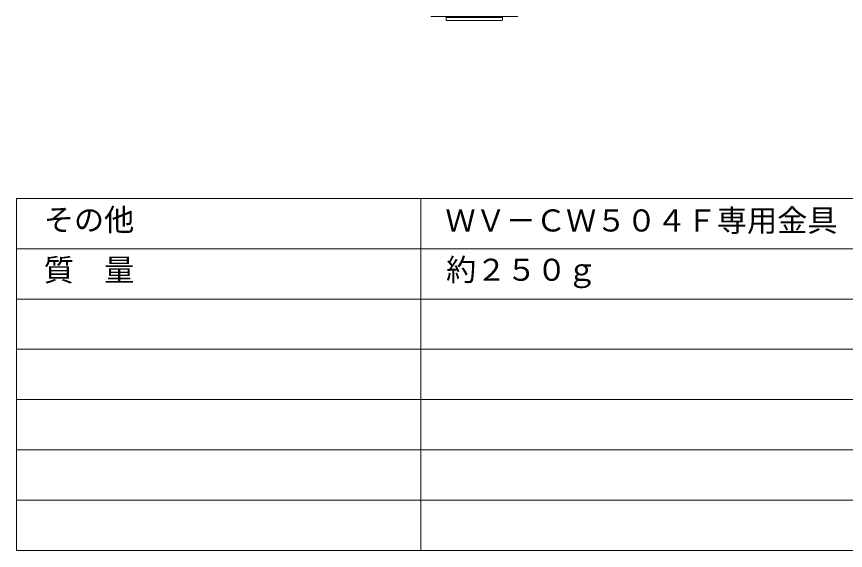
# Model space of a CAD drawing. Units: millimetres, scale not verified. Extents: x -63 to 62, y -56 to 57.
# Drawn here: x -62.5 to 19.9, y -56.5 to -3.4 of the extents above; entities that cross this region are included whole.
import ezdxf
from ezdxf.enums import TextEntityAlignment as Align

# ---------------------------------------------------------------- set-up
doc = ezdxf.new("R2010")
doc.units = ezdxf.units.MM
doc.header["$LTSCALE"] = 0.125
doc.layers.add('0-1_WAKU', color=1, linetype='Continuous', lineweight=18)
doc.layers.add('0-5_GAIKEI', color=1, linetype='Continuous', lineweight=18)
doc.layers.add('0-3_MOJI1', color=7, linetype='Continuous')
doc.styles.add('ＭＳ ゴシック', font='')
doc.styles.get('ＭＳ ゴシック').set_extended_font_data('MS Gothic')

msp = doc.modelspace()

# ---------------------------------------------------------------- linework, layer by layer
at = {"layer": '0-1_WAKU', "color": 4}
for p, q in [((62.4767, -21.4982), (-62.5233, -21.4982)), ((-62.5233, -21.4982), (-62.5233, -56.4982)), ((-22.3177, -56.4982), (-22.3177, -21.4982)), ((-62.5233, -56.4982), (62.4767, -56.4982))]:
    msp.add_line(p, q, dxfattribs=at)
at = {"layer": '0-1_WAKU'}
for p, q in [((62.4767, -26.4982), (-62.5233, -26.4982)), ((62.4767, -31.4982), (-62.5233, -31.4982)), ((62.4767, -36.4982), (-62.5233, -36.4982)), ((62.4767, -41.4982), (-62.5233, -41.4982)), ((62.4767, -46.4982), (-62.5233, -46.4982)), ((62.4767, -51.4982), (-62.5233, -51.4982))]:
    msp.add_line(p, q, dxfattribs=at)
at = {"layer": '0-5_GAIKEI', "color": 7}
msp.add_line((-12.693, -3.4041), (-21.3403, -3.4041), dxfattribs=at)
at = {"layer": '0-5_GAIKEI'}
for p, q in [((-19.8167, -3.4041), (-19.8167, -3.5041)), ((-14.2167, -3.5041), (-19.8167, -3.5041)), ((-19.8167, -3.5641), (-19.8167, -3.7441)), ((-14.2767, -3.8041), (-19.7567, -3.8041)), ((-14.2167, -3.4041), (-14.2167, -3.5041)), ((-14.2167, -3.5641), (-14.2167, -3.7441))]:
    msp.add_line(p, q, dxfattribs=at)
for centre, start, end in [((-19.7567, -3.5641), 90, 180), ((-19.7567, -3.7441), 180, 270), ((-14.2767, -3.5641), 0, 90), ((-14.2767, -3.7441), 270, 0)]:
    msp.add_arc(centre, 0.06, start, end, dxfattribs=at)

# ---------------------------------------------------------------- texts
at = {"layer": '0-3_MOJI1', "style": 'ＭＳ ゴシック'}
for s, p in [('その他', (-59.8177, -25.3731)), ('ＷＶ－ＣＷ５０４Ｆ専用金具', (-19.8871, -25.4419)), ('質\u3000量', (-59.8177, -30.3697)), ('約２５０ｇ', (-19.8177, -30.3423))]:
    msp.add_text(s, height=2.199, dxfattribs=at).set_placement(p, align=Align.BOTTOM_LEFT)

doc.saveas('drawing.dxf')
